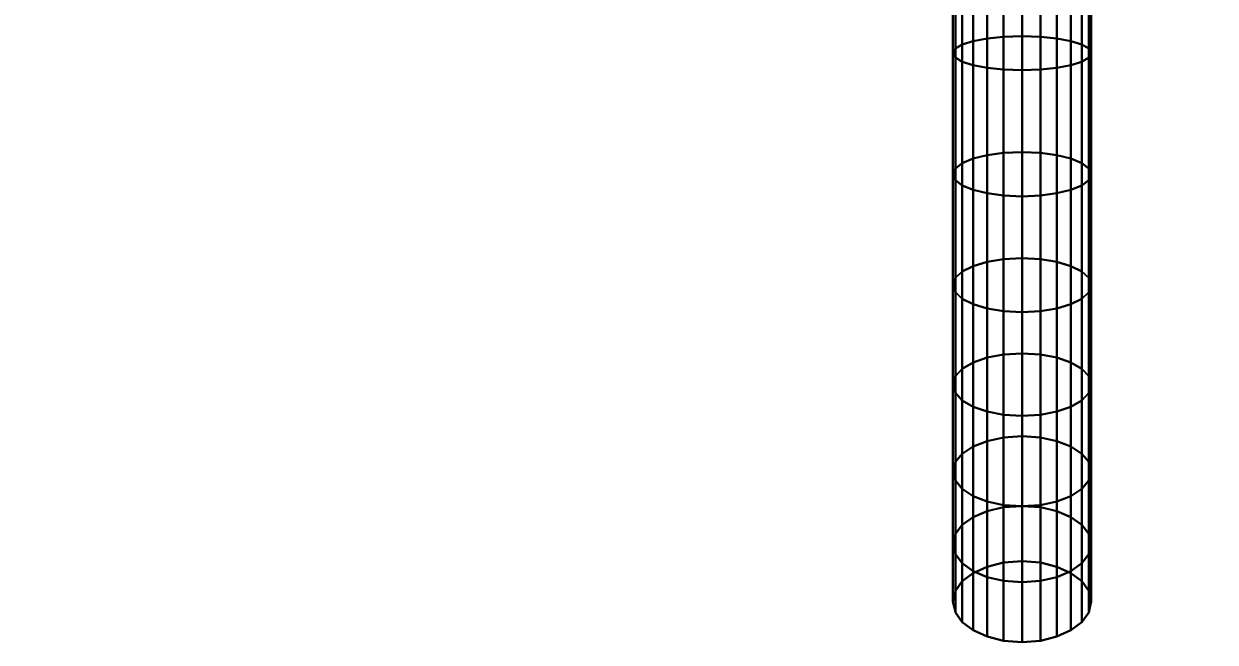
# Model space of a CAD drawing. Header units: millimetres. Extents: x -33522418 to 16198808, y -126322335 to -58690945.
# Drawn here: x -15917398.5 to -15917290.8, y -63981215.6 to -63981159.7 of the extents above; entities that cross this region are included whole.
import ezdxf

# ---------------------------------------------------------------- set-up
doc = ezdxf.new("R2010")
doc.units = ezdxf.units.MM
doc.header["$LTSCALE"] = 10
doc.header["$PDMODE"] = 3
doc.linetypes.add('DASH', pattern=[0.35, 0.25, -0.1])
doc.layers.add('LAYER4', color=7, linetype='Continuous')
doc.layers.add('墙体层', color=1, linetype='Continuous')
doc.styles.add('宋体_T3', font='SimSun.ttf', dxfattribs={"width": 0.7})
doc.dimstyles.new('_TCH_ARCH&&60', dxfattribs={"dimtxt": 158.607595, "dimasz": 60, "dimexe": 90, "dimexo": 180, "dimgap": 60, "dimtad": 1, "dimdec": 0, "dimzin": 0, "dimdsep": 46, "dimtxsty": '宋体_T3', "dimblk": 'ARCHTICK', "dimcen": 0.09, "dimclrd": 2, "dimclre": 2, "dimclrt": 2, "dimazin": 2, "dimtfac": 1, "dimtdec": 0, "dimtix": 1, "dimtmove": 2, "dimatfit": 3, "dimfxl": 60, "dimtolj": 1, "dimtzin": 0, "dimarcsym": 0})

# ---------------------------------------------------------------- blocks, each defined once
blk = doc.blocks.new('754')
at = {"layer": '墙体层', "color": 8}
for points, invisible_edges in [([(45036.96, 96525.36, 4.61), (45036.56, 96525.14, 3.08), (45025.1, 96525.14, 9.37)], 12), ([(45025.1, 96525.14, 9.37), (45025.37, 96525.36, 10.98), (45036.96, 96525.36, 4.61)], 12), ([(45025.37, 96525.36, 10.98), (45025.65, 96525.14, 12.58), (45037.37, 96525.14, 6.14)], 12), ([(45037.37, 96525.14, 6.14), (45036.96, 96525.36, 4.61), (45025.37, 96525.36, 10.98)], 12), ([(45047.91, 96525.36, -4.16), (45047.38, 96525.14, -5.6), (45036.56, 96525.14, 3.08)], 12), ([(45036.56, 96525.14, 3.08), (45036.96, 96525.36, 4.61), (45047.91, 96525.36, -4.16)], 12), ([(45048.45, 96525.14, -2.73), (45047.91, 96525.36, -4.16), (45036.96, 96525.36, 4.61)], 12), ([(45036.96, 96525.36, 4.61), (45037.37, 96525.14, 6.14), (45048.45, 96525.14, -2.73)], 12), ([(45057.94, 96525.36, -15.08), (45057.29, 96525.14, -16.39), (45047.38, 96525.14, -5.6)], 12), ([(45047.38, 96525.14, -5.6), (45047.91, 96525.36, -4.16), (45057.94, 96525.36, -15.08)], 12), ([(45058.59, 96525.14, -13.78), (45057.94, 96525.36, -15.08), (45047.91, 96525.36, -4.16)], 12), ([(45047.91, 96525.36, -4.16), (45048.45, 96525.14, -2.73), (45058.59, 96525.14, -13.78)], 12), ([(45066.93, 96525.36, -27.97), (45066.18, 96525.14, -29.13), (45057.29, 96525.14, -16.39)], 12), ([(45057.29, 96525.14, -16.39), (45057.94, 96525.36, -15.08), (45066.93, 96525.36, -27.97)], 12), ([(45067.68, 96525.14, -26.81), (45066.93, 96525.36, -27.97), (45057.94, 96525.36, -15.08)], 12), ([(45057.94, 96525.36, -15.08), (45058.59, 96525.14, -13.78), (45067.68, 96525.14, -26.81)], 12), ([(45074.77, 96525.36, -42.62), (45073.93, 96525.14, -43.61), (45066.18, 96525.14, -29.13)], 12), ([(45066.18, 96525.14, -29.13), (45066.93, 96525.36, -27.97), (45074.77, 96525.36, -42.62)], 12), ([(45075.61, 96525.14, -41.63), (45074.77, 96525.36, -42.62), (45066.93, 96525.36, -27.97)], 12), ([(45066.93, 96525.36, -27.97), (45067.68, 96525.14, -26.81), (45075.61, 96525.14, -41.63)], 12), ([(45081.35, 96525.36, -58.87), (45080.44, 96525.14, -59.67), (45073.93, 96525.14, -43.61)], 12), ([(45073.93, 96525.14, -43.61), (45074.77, 96525.36, -42.62), (45081.35, 96525.36, -58.87)], 12), ([(45082.27, 96525.14, -58.06), (45081.35, 96525.36, -58.87), (45074.77, 96525.36, -42.62)], 12), ([(45074.77, 96525.36, -42.62), (45075.61, 96525.14, -41.63), (45082.27, 96525.14, -58.06)], 12), ([(45086.56, 96525.36, -76.52), (45085.59, 96525.14, -77.12), (45080.44, 96525.14, -59.67)], 12), ([(45080.44, 96525.14, -59.67), (45081.35, 96525.36, -58.87), (45086.56, 96525.36, -76.52)], 12), ([(45087.53, 96525.14, -75.91), (45086.56, 96525.36, -76.52), (45081.35, 96525.36, -58.87)], 12), ([(45081.35, 96525.36, -58.87), (45082.27, 96525.14, -58.06), (45087.53, 96525.14, -75.91)], 12), ([(45086.56, 96525.36, -76.52), (45089.15, 96514.69, -74.91), (45085.59, 96525.14, -77.12)], 3), ([(45087.53, 96525.14, -75.91), (45089.15, 96514.69, -74.91), (45086.56, 96525.36, -76.52)], 3), ([(45036.19, 96524.51, 1.7), (45035.88, 96523.53, 0.53), (45024.64, 96523.53, 6.7)], 12), ([(45024.64, 96523.53, 6.7), (45024.85, 96524.51, 7.93), (45036.19, 96524.51, 1.7)], 12), ([(45036.56, 96525.14, 3.08), (45036.19, 96524.51, 1.7), (45024.85, 96524.51, 7.93)], 12), ([(45024.85, 96524.51, 7.93), (45025.1, 96525.14, 9.37), (45036.56, 96525.14, 3.08)], 12), ([(45025.65, 96525.14, 12.58), (45025.9, 96524.51, 14.03), (45037.74, 96524.51, 7.52)], 12), ([(45037.74, 96524.51, 7.52), (45037.37, 96525.14, 6.14), (45025.65, 96525.14, 12.58)], 12), ([(45038.05, 96523.53, 8.69), (45037.74, 96524.51, 7.52), (45025.9, 96524.51, 14.03)], 12), ([(45025.9, 96524.51, 14.03), (45026.11, 96523.53, 15.25), (45038.05, 96523.53, 8.69)], 12), ([(45046.9, 96524.51, -6.88), (45046.49, 96523.53, -7.98), (45035.88, 96523.53, 0.53)], 12), ([(45035.88, 96523.53, 0.53), (45036.19, 96524.51, 1.7), (45046.9, 96524.51, -6.88)], 12), ([(45047.38, 96525.14, -5.6), (45046.9, 96524.51, -6.88), (45036.19, 96524.51, 1.7)], 12), ([(45036.19, 96524.51, 1.7), (45036.56, 96525.14, 3.08), (45047.38, 96525.14, -5.6)], 12), ([(45037.37, 96525.14, 6.14), (45037.74, 96524.51, 7.52), (45048.92, 96524.51, -1.44)], 12), ([(45048.92, 96524.51, -1.44), (45048.45, 96525.14, -2.73), (45037.37, 96525.14, 6.14)], 12), ([(45049.33, 96523.53, -0.35), (45048.92, 96524.51, -1.44), (45037.74, 96524.51, 7.52)], 12), ([(45037.74, 96524.51, 7.52), (45038.05, 96523.53, 8.69), (45049.33, 96523.53, -0.35)], 12), ([(45056.71, 96524.51, -17.57), (45056.22, 96523.53, -18.56), (45046.49, 96523.53, -7.98)], 12), ([(45046.49, 96523.53, -7.98), (45046.9, 96524.51, -6.88), (45056.71, 96524.51, -17.57)], 12), ([(45057.29, 96525.14, -16.39), (45056.71, 96524.51, -17.57), (45046.9, 96524.51, -6.88)], 12), ([(45046.9, 96524.51, -6.88), (45047.38, 96525.14, -5.6), (45057.29, 96525.14, -16.39)], 12), ([(45059.17, 96524.51, -12.6), (45058.59, 96525.14, -13.78), (45048.45, 96525.14, -2.73)], 12), ([(45048.45, 96525.14, -2.73), (45048.92, 96524.51, -1.44), (45059.17, 96524.51, -12.6)], 12), ([(45048.92, 96524.51, -1.44), (45049.33, 96523.53, -0.35), (45059.66, 96523.53, -11.6)], 12), ([(45059.66, 96523.53, -11.6), (45059.17, 96524.51, -12.6), (45048.92, 96524.51, -1.44)], 12), ([(45056.22, 96523.53, -18.56), (45056.71, 96524.51, -17.57), (45065.51, 96524.51, -30.17)], 12), ([(45065.51, 96524.51, -30.17), (45064.93, 96523.53, -31.05), (45056.22, 96523.53, -18.56)], 12), ([(45056.71, 96524.51, -17.57), (45057.29, 96525.14, -16.39), (45066.18, 96525.14, -29.13)], 12), ([(45066.18, 96525.14, -29.13), (45065.51, 96524.51, -30.17), (45056.71, 96524.51, -17.57)], 12), ([(45068.36, 96524.51, -25.76), (45067.68, 96525.14, -26.81), (45058.59, 96525.14, -13.78)], 12), ([(45058.59, 96525.14, -13.78), (45059.17, 96524.51, -12.6), (45068.36, 96524.51, -25.76)], 12), ([(45068.93, 96523.53, -24.88), (45068.36, 96524.51, -25.76), (45059.17, 96524.51, -12.6)], 12), ([(45059.17, 96524.51, -12.6), (45059.66, 96523.53, -11.6), (45068.93, 96523.53, -24.88)], 12), ([(45073.18, 96524.51, -44.51), (45072.54, 96523.53, -45.26), (45064.93, 96523.53, -31.05)], 12), ([(45064.93, 96523.53, -31.05), (45065.51, 96524.51, -30.17), (45073.18, 96524.51, -44.51)], 12), ([(45073.93, 96525.14, -43.61), (45073.18, 96524.51, -44.51), (45065.51, 96524.51, -30.17)], 12), ([(45065.51, 96524.51, -30.17), (45066.18, 96525.14, -29.13), (45073.93, 96525.14, -43.61)], 12), ([(45076.37, 96524.51, -40.74), (45075.61, 96525.14, -41.63), (45067.68, 96525.14, -26.81)], 12), ([(45067.68, 96525.14, -26.81), (45068.36, 96524.51, -25.76), (45076.37, 96524.51, -40.74)], 12), ([(45077.01, 96523.53, -39.98), (45076.37, 96524.51, -40.74), (45068.36, 96524.51, -25.76)], 12), ([(45068.36, 96524.51, -25.76), (45068.93, 96523.53, -24.88), (45077.01, 96523.53, -39.98)], 12), ([(45079.62, 96524.51, -60.4), (45078.92, 96523.53, -61.01), (45072.54, 96523.53, -45.26)], 12), ([(45072.54, 96523.53, -45.26), (45073.18, 96524.51, -44.51), (45079.62, 96524.51, -60.4)], 12), ([(45080.44, 96525.14, -59.67), (45079.62, 96524.51, -60.4), (45073.18, 96524.51, -44.51)], 12), ([(45073.18, 96524.51, -44.51), (45073.93, 96525.14, -43.61), (45080.44, 96525.14, -59.67)], 12), ([(45083.09, 96524.51, -57.34), (45082.27, 96525.14, -58.06), (45075.61, 96525.14, -41.63)], 12), ([(45075.61, 96525.14, -41.63), (45076.37, 96524.51, -40.74), (45083.09, 96524.51, -57.34)], 12), ([(45083.79, 96523.53, -56.72), (45083.09, 96524.51, -57.34), (45076.37, 96524.51, -40.74)], 12), ([(45076.37, 96524.51, -40.74), (45077.01, 96523.53, -39.98), (45083.79, 96523.53, -56.72)], 12), ([(45084.71, 96524.51, -77.66), (45083.97, 96523.53, -78.12), (45078.92, 96523.53, -61.01)], 12), ([(45078.92, 96523.53, -61.01), (45079.62, 96524.51, -60.4), (45084.71, 96524.51, -77.66)], 12), ([(45085.59, 96525.14, -77.12), (45084.71, 96524.51, -77.66), (45079.62, 96524.51, -60.4)], 12), ([(45079.62, 96524.51, -60.4), (45080.44, 96525.14, -59.67), (45085.59, 96525.14, -77.12)], 12), ([(45088.41, 96524.51, -75.37), (45087.53, 96525.14, -75.91), (45082.27, 96525.14, -58.06)], 12), ([(45082.27, 96525.14, -58.06), (45083.09, 96524.51, -57.34), (45088.41, 96524.51, -75.37)], 12), ([(45089.15, 96523.53, -74.91), (45088.41, 96524.51, -75.37), (45083.09, 96524.51, -57.34)], 12), ([(45083.09, 96524.51, -57.34), (45083.79, 96523.53, -56.72), (45089.15, 96523.53, -74.91)], 12), ([(45084.71, 96524.51, -77.66), (45089.15, 96514.69, -74.91), (45083.97, 96523.53, -78.12)], 3), ([(45085.59, 96525.14, -77.12), (45089.15, 96514.69, -74.91), (45084.71, 96524.51, -77.66)], 3), ([(45088.41, 96524.51, -75.37), (45089.15, 96514.69, -74.91), (45087.53, 96525.14, -75.91)], 3), ([(45089.15, 96523.53, -74.91), (45089.15, 96514.69, -74.91), (45088.41, 96524.51, -75.37)], 3), ([(45035.88, 96523.53, 0.53), (45035.64, 96522.26, -0.37), (45024.48, 96522.26, 5.76)], 12), ([(45024.48, 96522.26, 5.76), (45024.64, 96523.53, 6.7), (45035.88, 96523.53, 0.53)], 12), ([(45038.29, 96522.26, 9.59), (45038.05, 96523.53, 8.69), (45026.11, 96523.53, 15.25)], 12), ([(45026.11, 96523.53, 15.25), (45026.27, 96522.26, 16.2), (45038.29, 96522.26, 9.59)], 12), ([(45046.49, 96523.53, -7.98), (45046.18, 96522.26, -8.82), (45035.64, 96522.26, -0.37)], 12), ([(45035.64, 96522.26, -0.37), (45035.88, 96523.53, 0.53), (45046.49, 96523.53, -7.98)], 12), ([(45049.64, 96522.26, 0.49), (45049.33, 96523.53, -0.35), (45038.05, 96523.53, 8.69)], 12), ([(45038.05, 96523.53, 8.69), (45038.29, 96522.26, 9.59), (45049.64, 96522.26, 0.49)], 12), ([(45056.22, 96523.53, -18.56), (45055.83, 96522.26, -19.33), (45046.18, 96522.26, -8.82)], 12), ([(45046.18, 96522.26, -8.82), (45046.49, 96523.53, -7.98), (45056.22, 96523.53, -18.56)], 12), ([(45060.04, 96522.26, -10.83), (45059.66, 96523.53, -11.6), (45049.33, 96523.53, -0.35)], 12), ([(45049.33, 96523.53, -0.35), (45049.64, 96522.26, 0.49), (45060.04, 96522.26, -10.83)], 12), ([(45064.93, 96523.53, -31.05), (45064.49, 96522.26, -31.74), (45055.83, 96522.26, -19.33)], 12), ([(45055.83, 96522.26, -19.33), (45056.22, 96523.53, -18.56), (45064.93, 96523.53, -31.05)], 12), ([(45069.37, 96522.26, -24.19), (45068.93, 96523.53, -24.88), (45059.66, 96523.53, -11.6)], 12), ([(45059.66, 96523.53, -11.6), (45060.04, 96522.26, -10.83), (45069.37, 96522.26, -24.19)], 12), ([(45072.54, 96523.53, -45.26), (45072.04, 96522.26, -45.85), (45064.49, 96522.26, -31.74)], 12), ([(45064.49, 96522.26, -31.74), (45064.93, 96523.53, -31.05), (45072.54, 96523.53, -45.26)], 12), ([(45077.5, 96522.26, -39.4), (45077.01, 96523.53, -39.98), (45068.93, 96523.53, -24.88)], 12), ([(45068.93, 96523.53, -24.88), (45069.37, 96522.26, -24.19), (45077.5, 96522.26, -39.4)], 12), ([(45072.04, 96522.26, -45.85), (45072.54, 96523.53, -45.26), (45078.92, 96523.53, -61.01)], 12), ([(45078.92, 96523.53, -61.01), (45078.38, 96522.26, -61.49), (45072.04, 96522.26, -45.85)], 12), ([(45084.33, 96522.26, -56.25), (45083.79, 96523.53, -56.72), (45077.01, 96523.53, -39.98)], 12), ([(45077.01, 96523.53, -39.98), (45077.5, 96522.26, -39.4), (45084.33, 96522.26, -56.25)], 12), ([(45083.97, 96523.53, -78.12), (45083.4, 96522.26, -78.48), (45078.38, 96522.26, -61.49)], 12), ([(45078.38, 96522.26, -61.49), (45078.92, 96523.53, -61.01), (45083.97, 96523.53, -78.12)], 12), ([(45083.97, 96523.53, -78.12), (45089.15, 96514.69, -74.91), (45083.4, 96522.26, -78.48)], 3), ([(45089.72, 96522.26, -74.56), (45089.15, 96523.53, -74.91), (45083.79, 96523.53, -56.72)], 12), ([(45083.79, 96523.53, -56.72), (45084.33, 96522.26, -56.25), (45089.72, 96522.26, -74.56)], 12), ([(45089.72, 96522.26, -74.56), (45089.15, 96514.69, -74.91), (45089.15, 96523.53, -74.91)], 3), ([(45035.64, 96522.26, -0.37), (45035.48, 96520.77, -0.95), (45024.38, 96520.77, 5.15)], 12), ([(45024.38, 96520.77, 5.15), (45024.48, 96522.26, 5.76), (45035.64, 96522.26, -0.37)], 12), ([(45038.44, 96520.77, 10.18), (45038.29, 96522.26, 9.59), (45026.27, 96522.26, 16.2)], 12), ([(45026.27, 96522.26, 16.2), (45026.37, 96520.77, 16.81), (45038.44, 96520.77, 10.18)], 12), ([(45046.18, 96522.26, -8.82), (45045.98, 96520.77, -9.36), (45035.48, 96520.77, -0.95)], 12), ([(45035.48, 96520.77, -0.95), (45035.64, 96522.26, -0.37), (45046.18, 96522.26, -8.82)], 12), ([(45049.85, 96520.77, 1.04), (45049.64, 96522.26, 0.49), (45038.29, 96522.26, 9.59)], 12), ([(45038.29, 96522.26, 9.59), (45038.44, 96520.77, 10.18), (45049.85, 96520.77, 1.04)], 12), ([(45055.83, 96522.26, -19.33), (45055.59, 96520.77, -19.83), (45045.98, 96520.77, -9.36)], 12), ([(45045.98, 96520.77, -9.36), (45046.18, 96522.26, -8.82), (45055.83, 96522.26, -19.33)], 12), ([(45060.29, 96520.77, -10.34), (45060.04, 96522.26, -10.83), (45049.64, 96522.26, 0.49)], 12), ([(45049.64, 96522.26, 0.49), (45049.85, 96520.77, 1.04), (45060.29, 96520.77, -10.34)], 12), ([(45064.49, 96522.26, -31.74), (45064.21, 96520.77, -32.18), (45055.59, 96520.77, -19.83)], 12), ([(45055.59, 96520.77, -19.83), (45055.83, 96522.26, -19.33), (45064.49, 96522.26, -31.74)], 12), ([(45069.66, 96520.77, -23.75), (45069.37, 96522.26, -24.19), (45060.04, 96522.26, -10.83)], 12), ([(45060.04, 96522.26, -10.83), (45060.29, 96520.77, -10.34), (45069.66, 96520.77, -23.75)], 12), ([(45072.04, 96522.26, -45.85), (45071.72, 96520.77, -46.22), (45064.21, 96520.77, -32.18)], 12), ([(45064.21, 96520.77, -32.18), (45064.49, 96522.26, -31.74), (45072.04, 96522.26, -45.85)], 12), ([(45077.82, 96520.77, -39.02), (45077.5, 96522.26, -39.4), (45069.37, 96522.26, -24.19)], 12), ([(45069.37, 96522.26, -24.19), (45069.66, 96520.77, -23.75), (45077.82, 96520.77, -39.02)], 12), ([(45078.38, 96522.26, -61.49), (45078.03, 96520.77, -61.79), (45071.72, 96520.77, -46.22)], 12), ([(45071.72, 96520.77, -46.22), (45072.04, 96522.26, -45.85), (45078.38, 96522.26, -61.49)], 12), ([(45084.68, 96520.77, -55.94), (45084.33, 96522.26, -56.25), (45077.5, 96522.26, -39.4)], 12), ([(45077.5, 96522.26, -39.4), (45077.82, 96520.77, -39.02), (45084.68, 96520.77, -55.94)], 12), ([(45083.4, 96522.26, -78.48), (45083.03, 96520.77, -78.71), (45078.03, 96520.77, -61.79)], 12), ([(45078.03, 96520.77, -61.79), (45078.38, 96522.26, -61.49), (45083.4, 96522.26, -78.48)], 12), ([(45083.4, 96522.26, -78.48), (45089.15, 96514.69, -74.91), (45083.03, 96520.77, -78.71)], 3), ([(45090.09, 96520.77, -74.33), (45089.72, 96522.26, -74.56), (45084.33, 96522.26, -56.25)], 12), ([(45084.33, 96522.26, -56.25), (45084.68, 96520.77, -55.94), (45090.09, 96520.77, -74.33)], 12), ([(45090.09, 96520.77, -74.33), (45089.15, 96514.69, -74.91), (45089.72, 96522.26, -74.56)], 3), ([(45035.48, 96520.77, -0.95), (45035.43, 96519.11, -1.16), (45024.34, 96519.11, 4.93)], 12), ([(45024.34, 96519.11, 4.93), (45024.38, 96520.77, 5.15), (45035.48, 96520.77, -0.95)], 12), ([(45038.5, 96519.11, 10.38), (45038.44, 96520.77, 10.18), (45026.37, 96520.77, 16.81)], 12), ([(45026.37, 96520.77, 16.81), (45026.41, 96519.11, 17.02), (45038.5, 96519.11, 10.38)], 12), ([(45045.98, 96520.77, -9.36), (45045.91, 96519.11, -9.56), (45035.43, 96519.11, -1.16)], 12), ([(45035.43, 96519.11, -1.16), (45035.48, 96520.77, -0.95), (45045.98, 96520.77, -9.36)], 12), ([(45049.92, 96519.11, 1.23), (45049.85, 96520.77, 1.04), (45038.44, 96520.77, 10.18)], 12), ([(45038.44, 96520.77, 10.18), (45038.5, 96519.11, 10.38), (45049.92, 96519.11, 1.23)], 12), ([(45055.59, 96520.77, -19.83), (45055.5, 96519.11, -20.01), (45045.91, 96519.11, -9.56)], 12), ([(45045.91, 96519.11, -9.56), (45045.98, 96520.77, -9.36), (45055.59, 96520.77, -19.83)], 12), ([(45060.38, 96519.11, -10.16), (45060.29, 96520.77, -10.34), (45049.85, 96520.77, 1.04)], 12), ([(45049.85, 96520.77, 1.04), (45049.92, 96519.11, 1.23), (45060.38, 96519.11, -10.16)], 12), ([(45064.21, 96520.77, -32.18), (45064.11, 96519.11, -32.33), (45055.5, 96519.11, -20.01)], 12), ([(45055.5, 96519.11, -20.01), (45055.59, 96520.77, -19.83), (45064.21, 96520.77, -32.18)], 12), ([(45069.76, 96519.11, -23.6), (45069.66, 96520.77, -23.75), (45060.29, 96520.77, -10.34)], 12), ([(45060.29, 96520.77, -10.34), (45060.38, 96519.11, -10.16), (45069.76, 96519.11, -23.6)], 12), ([(45071.72, 96520.77, -46.22), (45071.61, 96519.11, -46.36), (45064.11, 96519.11, -32.33)], 12), ([(45064.11, 96519.11, -32.33), (45064.21, 96520.77, -32.18), (45071.72, 96520.77, -46.22)], 12), ([(45077.94, 96519.11, -38.89), (45077.82, 96520.77, -39.02), (45069.66, 96520.77, -23.75)], 12), ([(45069.66, 96520.77, -23.75), (45069.76, 96519.11, -23.6), (45077.94, 96519.11, -38.89)], 12), ([(45078.03, 96520.77, -61.79), (45077.91, 96519.11, -61.9), (45071.61, 96519.11, -46.36)], 12), ([(45071.61, 96519.11, -46.36), (45071.72, 96520.77, -46.22), (45078.03, 96520.77, -61.79)], 12), ([(45084.8, 96519.11, -55.83), (45084.68, 96520.77, -55.94), (45077.82, 96520.77, -39.02)], 12), ([(45077.82, 96520.77, -39.02), (45077.94, 96519.11, -38.89), (45084.8, 96519.11, -55.83)], 12), ([(45083.03, 96520.77, -78.71), (45082.9, 96519.11, -78.79), (45077.91, 96519.11, -61.9)], 12), ([(45077.91, 96519.11, -61.9), (45078.03, 96520.77, -61.79), (45083.03, 96520.77, -78.71)], 12), ([(45083.03, 96520.77, -78.71), (45089.15, 96514.69, -74.91), (45082.9, 96519.11, -78.79)], 3), ([(45090.22, 96519.11, -74.25), (45090.09, 96520.77, -74.33), (45084.68, 96520.77, -55.94)], 12), ([(45084.68, 96520.77, -55.94), (45084.8, 96519.11, -55.83), (45090.22, 96519.11, -74.25)], 12), ([(45090.22, 96519.11, -74.25), (45089.15, 96514.69, -74.91), (45090.09, 96520.77, -74.33)], 3), ([(45024.38, 96517.45, 5.15), (45024.34, 96519.11, 4.93), (45035.43, 96519.11, -1.16)], 12), ([(45035.43, 96519.11, -1.16), (45035.48, 96517.45, -0.95), (45024.38, 96517.45, 5.15)], 12), ([(45026.41, 96519.11, 17.02), (45026.37, 96517.45, 16.81), (45038.44, 96517.45, 10.18)], 12), ([(45038.44, 96517.45, 10.18), (45038.5, 96519.11, 10.38), (45026.41, 96519.11, 17.02)], 12), ([(45035.48, 96517.45, -0.95), (45035.43, 96519.11, -1.16), (45045.91, 96519.11, -9.56)], 12), ([(45045.91, 96519.11, -9.56), (45045.98, 96517.45, -9.36), (45035.48, 96517.45, -0.95)], 12), ([(45038.5, 96519.11, 10.38), (45038.44, 96517.45, 10.18), (45049.85, 96517.45, 1.04)], 12), ([(45049.85, 96517.45, 1.04), (45049.92, 96519.11, 1.23), (45038.5, 96519.11, 10.38)], 12), ([(45045.98, 96517.45, -9.36), (45045.91, 96519.11, -9.56), (45055.5, 96519.11, -20.01)], 12), ([(45055.5, 96519.11, -20.01), (45055.59, 96517.45, -19.83), (45045.98, 96517.45, -9.36)], 12), ([(45049.92, 96519.11, 1.23), (45049.85, 96517.45, 1.04), (45060.29, 96517.45, -10.34)], 12), ([(45060.29, 96517.45, -10.34), (45060.38, 96519.11, -10.16), (45049.92, 96519.11, 1.23)], 12), ([(45055.59, 96517.45, -19.83), (45055.5, 96519.11, -20.01), (45064.11, 96519.11, -32.33)], 12), ([(45064.11, 96519.11, -32.33), (45064.21, 96517.45, -32.18), (45055.59, 96517.45, -19.83)], 12), ([(45060.38, 96519.11, -10.16), (45060.29, 96517.45, -10.34), (45069.66, 96517.45, -23.75)], 12), ([(45069.66, 96517.45, -23.75), (45069.76, 96519.11, -23.6), (45060.38, 96519.11, -10.16)], 12), ([(45064.21, 96517.45, -32.18), (45064.11, 96519.11, -32.33), (45071.61, 96519.11, -46.36)], 12), ([(45071.61, 96519.11, -46.36), (45071.72, 96517.45, -46.22), (45064.21, 96517.45, -32.18)], 12), ([(45069.76, 96519.11, -23.6), (45069.66, 96517.45, -23.75), (45077.82, 96517.45, -39.02)], 12), ([(45077.82, 96517.45, -39.02), (45077.94, 96519.11, -38.89), (45069.76, 96519.11, -23.6)], 12), ([(45071.72, 96517.45, -46.22), (45071.61, 96519.11, -46.36), (45077.91, 96519.11, -61.9)], 12), ([(45077.91, 96519.11, -61.9), (45078.03, 96517.45, -61.79), (45071.72, 96517.45, -46.22)], 12), ([(45077.94, 96519.11, -38.89), (45077.82, 96517.45, -39.02), (45084.68, 96517.45, -55.94)], 12), ([(45078.03, 96517.45, -61.79), (45077.91, 96519.11, -61.9), (45082.9, 96519.11, -78.79)], 12), ([(45084.68, 96517.45, -55.94), (45084.8, 96519.11, -55.83), (45077.94, 96519.11, -38.89)], 12), ([(45082.9, 96519.11, -78.79), (45083.03, 96517.45, -78.71), (45078.03, 96517.45, -61.79)], 12), ([(45082.9, 96519.11, -78.79), (45089.15, 96514.69, -74.91), (45083.03, 96517.45, -78.71)], 3), ([(45084.8, 96519.11, -55.83), (45084.68, 96517.45, -55.94), (45090.09, 96517.45, -74.33)], 12), ([(45090.09, 96517.45, -74.33), (45090.22, 96519.11, -74.25), (45084.8, 96519.11, -55.83)], 12), ([(45090.09, 96517.45, -74.33), (45089.15, 96514.69, -74.91), (45090.22, 96519.11, -74.25)], 3), ([(45024.48, 96515.96, 5.76), (45024.38, 96517.45, 5.15), (45035.48, 96517.45, -0.95)], 12), ([(45035.48, 96517.45, -0.95), (45035.64, 96515.96, -0.37), (45024.48, 96515.96, 5.76)], 12), ([(45026.37, 96517.45, 16.81), (45026.27, 96515.96, 16.2), (45038.29, 96515.96, 9.59)], 12), ([(45038.29, 96515.96, 9.59), (45038.44, 96517.45, 10.18), (45026.37, 96517.45, 16.81)], 12), ([(45035.64, 96515.96, -0.37), (45035.48, 96517.45, -0.95), (45045.98, 96517.45, -9.36)], 12), ([(45045.98, 96517.45, -9.36), (45046.18, 96515.96, -8.82), (45035.64, 96515.96, -0.37)], 12), ([(45038.44, 96517.45, 10.18), (45038.29, 96515.96, 9.59), (45049.64, 96515.96, 0.49)], 12), ([(45049.64, 96515.96, 0.49), (45049.85, 96517.45, 1.04), (45038.44, 96517.45, 10.18)], 12), ([(45046.18, 96515.96, -8.82), (45045.98, 96517.45, -9.36), (45055.59, 96517.45, -19.83)], 12), ([(45055.59, 96517.45, -19.83), (45055.83, 96515.96, -19.33), (45046.18, 96515.96, -8.82)], 12), ([(45049.85, 96517.45, 1.04), (45049.64, 96515.96, 0.49), (45060.04, 96515.96, -10.83)], 12), ([(45060.04, 96515.96, -10.83), (45060.29, 96517.45, -10.34), (45049.85, 96517.45, 1.04)], 12), ([(45055.83, 96515.96, -19.33), (45055.59, 96517.45, -19.83), (45064.21, 96517.45, -32.18)], 12), ([(45064.21, 96517.45, -32.18), (45064.49, 96515.96, -31.74), (45055.83, 96515.96, -19.33)], 12), ([(45060.29, 96517.45, -10.34), (45060.04, 96515.96, -10.83), (45069.37, 96515.96, -24.19)], 12), ([(45069.37, 96515.96, -24.19), (45069.66, 96517.45, -23.75), (45060.29, 96517.45, -10.34)], 12), ([(45064.49, 96515.96, -31.74), (45064.21, 96517.45, -32.18), (45071.72, 96517.45, -46.22)], 12), ([(45071.72, 96517.45, -46.22), (45072.04, 96515.96, -45.85), (45064.49, 96515.96, -31.74)], 12), ([(45069.66, 96517.45, -23.75), (45069.37, 96515.96, -24.19), (45077.5, 96515.96, -39.4)], 12), ([(45077.5, 96515.96, -39.4), (45077.82, 96517.45, -39.02), (45069.66, 96517.45, -23.75)], 12), ([(45072.04, 96515.96, -45.85), (45071.72, 96517.45, -46.22), (45078.03, 96517.45, -61.79)], 12), ([(45078.03, 96517.45, -61.79), (45078.38, 96515.96, -61.49), (45072.04, 96515.96, -45.85)], 12), ([(45077.82, 96517.45, -39.02), (45077.5, 96515.96, -39.4), (45084.33, 96515.96, -56.25)], 12), ([(45084.33, 96515.96, -56.25), (45084.68, 96517.45, -55.94), (45077.82, 96517.45, -39.02)], 12), ([(45078.38, 96515.96, -61.49), (45078.03, 96517.45, -61.79), (45083.03, 96517.45, -78.71)], 12), ([(45083.03, 96517.45, -78.71), (45083.4, 96515.96, -78.48), (45078.38, 96515.96, -61.49)], 12), ([(45083.03, 96517.45, -78.71), (45089.15, 96514.69, -74.91), (45083.4, 96515.96, -78.48)], 3), ([(45084.68, 96517.45, -55.94), (45084.33, 96515.96, -56.25), (45089.72, 96515.96, -74.56)], 12), ([(45089.72, 96515.96, -74.56), (45090.09, 96517.45, -74.33), (45084.68, 96517.45, -55.94)], 12), ([(45089.72, 96515.96, -74.56), (45089.15, 96514.69, -74.91), (45090.09, 96517.45, -74.33)], 2), ([(45024.64, 96514.69, 6.7), (45024.48, 96515.96, 5.76), (45035.64, 96515.96, -0.37)], 12), ([(45035.64, 96515.96, -0.37), (45035.88, 96514.69, 0.53), (45024.64, 96514.69, 6.7)], 12), ([(45026.27, 96515.96, 16.2), (45026.11, 96514.69, 15.25), (45038.05, 96514.69, 8.69)], 12), ([(45038.05, 96514.69, 8.69), (45038.29, 96515.96, 9.59), (45026.27, 96515.96, 16.2)], 12), ([(45035.88, 96514.69, 0.53), (45035.64, 96515.96, -0.37), (45046.18, 96515.96, -8.82)], 12), ([(45046.18, 96515.96, -8.82), (45046.49, 96514.69, -7.98), (45035.88, 96514.69, 0.53)], 12), ([(45038.29, 96515.96, 9.59), (45038.05, 96514.69, 8.69), (45049.33, 96514.69, -0.35)], 12), ([(45049.33, 96514.69, -0.35), (45049.64, 96515.96, 0.49), (45038.29, 96515.96, 9.59)], 12), ([(45046.49, 96514.69, -7.98), (45046.18, 96515.96, -8.82), (45055.83, 96515.96, -19.33)], 12), ([(45055.83, 96515.96, -19.33), (45056.22, 96514.69, -18.56), (45046.49, 96514.69, -7.98)], 12), ([(45049.64, 96515.96, 0.49), (45049.33, 96514.69, -0.35), (45059.66, 96514.69, -11.6)], 12), ([(45059.66, 96514.69, -11.6), (45060.04, 96515.96, -10.83), (45049.64, 96515.96, 0.49)], 12), ([(45056.22, 96514.69, -18.56), (45055.83, 96515.96, -19.33), (45064.49, 96515.96, -31.74)], 12), ([(45064.49, 96515.96, -31.74), (45064.93, 96514.69, -31.05), (45056.22, 96514.69, -18.56)], 12), ([(45060.04, 96515.96, -10.83), (45059.66, 96514.69, -11.6), (45068.93, 96514.69, -24.88)], 12), ([(45068.93, 96514.69, -24.88), (45069.37, 96515.96, -24.19), (45060.04, 96515.96, -10.83)], 12), ([(45064.93, 96514.69, -31.05), (45064.49, 96515.96, -31.74), (45072.04, 96515.96, -45.85)], 12), ([(45072.04, 96515.96, -45.85), (45072.54, 96514.69, -45.26), (45064.93, 96514.69, -31.05)], 12), ([(45069.37, 96515.96, -24.19), (45068.93, 96514.69, -24.88), (45077.01, 96514.69, -39.98)], 12), ([(45077.01, 96514.69, -39.98), (45077.5, 96515.96, -39.4), (45069.37, 96515.96, -24.19)], 12), ([(45072.54, 96514.69, -45.26), (45072.04, 96515.96, -45.85), (45078.38, 96515.96, -61.49)], 12), ([(45078.38, 96515.96, -61.49), (45078.92, 96514.69, -61.01), (45072.54, 96514.69, -45.26)], 12), ([(45077.5, 96515.96, -39.4), (45077.01, 96514.69, -39.98), (45083.79, 96514.69, -56.72)], 12), ([(45083.79, 96514.69, -56.72), (45084.33, 96515.96, -56.25), (45077.5, 96515.96, -39.4)], 12), ([(45078.92, 96514.69, -61.01), (45078.38, 96515.96, -61.49), (45083.4, 96515.96, -78.48)], 12), ([(45083.4, 96515.96, -78.48), (45083.97, 96514.69, -78.12), (45078.92, 96514.69, -61.01)], 12), ([(45083.4, 96515.96, -78.48), (45089.15, 96514.69, -74.91), (45083.97, 96514.69, -78.12)], 3), ([(45084.33, 96515.96, -56.25), (45083.79, 96514.69, -56.72), (45089.15, 96514.69, -74.91)], 12), ([(45089.15, 96514.69, -74.91), (45089.72, 96515.96, -74.56), (45084.33, 96515.96, -56.25)], 12), ([(45024.85, 96513.71, 7.93), (45024.64, 96514.69, 6.7), (45035.88, 96514.69, 0.53)], 12), ([(45035.88, 96514.69, 0.53), (45036.19, 96513.71, 1.7), (45024.85, 96513.71, 7.93)], 12), ([(45026.11, 96514.69, 15.25), (45025.9, 96513.71, 14.03), (45037.74, 96513.71, 7.52)], 12), ([(45037.74, 96513.71, 7.52), (45038.05, 96514.69, 8.69), (45026.11, 96514.69, 15.25)], 12), ([(45036.19, 96513.71, 1.7), (45035.88, 96514.69, 0.53), (45046.49, 96514.69, -7.98)], 12), ([(45046.49, 96514.69, -7.98), (45046.9, 96513.71, -6.88), (45036.19, 96513.71, 1.7)], 12), ([(45038.05, 96514.69, 8.69), (45037.74, 96513.71, 7.52), (45048.92, 96513.71, -1.44)], 12), ([(45048.92, 96513.71, -1.44), (45049.33, 96514.69, -0.35), (45038.05, 96514.69, 8.69)], 12), ([(45046.9, 96513.71, -6.88), (45046.49, 96514.69, -7.98), (45056.22, 96514.69, -18.56)], 12), ([(45056.22, 96514.69, -18.56), (45056.71, 96513.71, -17.57), (45046.9, 96513.71, -6.88)], 12), ([(45049.33, 96514.69, -0.35), (45048.92, 96513.71, -1.44), (45059.17, 96513.71, -12.6)], 12), ([(45059.17, 96513.71, -12.6), (45059.66, 96514.69, -11.6), (45049.33, 96514.69, -0.35)], 12), ([(45056.71, 96513.71, -17.57), (45056.22, 96514.69, -18.56), (45064.93, 96514.69, -31.05)], 12), ([(45064.93, 96514.69, -31.05), (45065.51, 96513.71, -30.17), (45056.71, 96513.71, -17.57)], 12), ([(45059.66, 96514.69, -11.6), (45059.17, 96513.71, -12.6), (45068.36, 96513.71, -25.76)], 12), ([(45068.36, 96513.71, -25.76), (45068.93, 96514.69, -24.88), (45059.66, 96514.69, -11.6)], 12), ([(45065.51, 96513.71, -30.17), (45064.93, 96514.69, -31.05), (45072.54, 96514.69, -45.26)], 12), ([(45072.54, 96514.69, -45.26), (45073.18, 96513.71, -44.51), (45065.51, 96513.71, -30.17)], 12), ([(45068.93, 96514.69, -24.88), (45068.36, 96513.71, -25.76), (45076.37, 96513.71, -40.74)], 12), ([(45076.37, 96513.71, -40.74), (45077.01, 96514.69, -39.98), (45068.93, 96514.69, -24.88)], 12), ([(45073.18, 96513.71, -44.51), (45072.54, 96514.69, -45.26), (45078.92, 96514.69, -61.01)], 12), ([(45078.92, 96514.69, -61.01), (45079.62, 96513.71, -60.4), (45073.18, 96513.71, -44.51)], 12), ([(45077.01, 96514.69, -39.98), (45076.37, 96513.71, -40.74), (45083.09, 96513.71, -57.34)], 12), ([(45083.09, 96513.71, -57.34), (45083.79, 96514.69, -56.72), (45077.01, 96514.69, -39.98)], 12), ([(45079.62, 96513.71, -60.4), (45078.92, 96514.69, -61.01), (45083.97, 96514.69, -78.12)], 12), ([(45083.97, 96514.69, -78.12), (45084.71, 96513.71, -77.66), (45079.62, 96513.71, -60.4)], 12), ([(45083.79, 96514.69, -56.72), (45083.09, 96513.71, -57.34), (45088.41, 96513.71, -75.37)], 12), ([(45088.41, 96513.71, -75.37), (45089.15, 96514.69, -74.91), (45083.79, 96514.69, -56.72)], 12), ([(45083.97, 96514.69, -78.12), (45088.41, 96513.71, -75.37), (45084.71, 96513.71, -77.66)], 3), ([(45083.97, 96514.69, -78.12), (45089.15, 96514.69, -74.91), (45088.41, 96513.71, -75.37)], 13), ([(45025.1, 96513.08, 9.37), (45024.85, 96513.71, 7.93), (45036.19, 96513.71, 1.7)], 12), ([(45036.19, 96513.71, 1.7), (45036.56, 96513.08, 3.08), (45025.1, 96513.08, 9.37)], 12), ([(45025.9, 96513.71, 14.03), (45025.65, 96513.08, 12.58), (45037.37, 96513.08, 6.14)], 12), ([(45037.37, 96513.08, 6.14), (45037.74, 96513.71, 7.52), (45025.9, 96513.71, 14.03)], 12), ([(45036.56, 96513.08, 3.08), (45036.19, 96513.71, 1.7), (45046.9, 96513.71, -6.88)], 12), ([(45046.9, 96513.71, -6.88), (45047.38, 96513.08, -5.6), (45036.56, 96513.08, 3.08)], 12), ([(45037.74, 96513.71, 7.52), (45037.37, 96513.08, 6.14), (45048.45, 96513.08, -2.73)], 12), ([(45048.45, 96513.08, -2.73), (45048.92, 96513.71, -1.44), (45037.74, 96513.71, 7.52)], 12), ([(45047.38, 96513.08, -5.6), (45046.9, 96513.71, -6.88), (45056.71, 96513.71, -17.57)], 12), ([(45056.71, 96513.71, -17.57), (45057.29, 96513.08, -16.39), (45047.38, 96513.08, -5.6)], 12), ([(45048.92, 96513.71, -1.44), (45048.45, 96513.08, -2.73), (45058.59, 96513.08, -13.78)], 12), ([(45058.59, 96513.08, -13.78), (45059.17, 96513.71, -12.6), (45048.92, 96513.71, -1.44)], 12), ([(45057.29, 96513.08, -16.39), (45056.71, 96513.71, -17.57), (45065.51, 96513.71, -30.17)], 12), ([(45065.51, 96513.71, -30.17), (45066.18, 96513.08, -29.13), (45057.29, 96513.08, -16.39)], 12), ([(45059.17, 96513.71, -12.6), (45058.59, 96513.08, -13.78), (45067.68, 96513.08, -26.81)], 12), ([(45067.68, 96513.08, -26.81), (45068.36, 96513.71, -25.76), (45059.17, 96513.71, -12.6)], 12), ([(45066.18, 96513.08, -29.13), (45065.51, 96513.71, -30.17), (45073.18, 96513.71, -44.51)], 12), ([(45073.18, 96513.71, -44.51), (45073.93, 96513.08, -43.61), (45066.18, 96513.08, -29.13)], 12), ([(45068.36, 96513.71, -25.76), (45067.68, 96513.08, -26.81), (45075.61, 96513.08, -41.63)], 12), ([(45075.61, 96513.08, -41.63), (45076.37, 96513.71, -40.74), (45068.36, 96513.71, -25.76)], 12), ([(45073.93, 96513.08, -43.61), (45073.18, 96513.71, -44.51), (45079.62, 96513.71, -60.4)], 12), ([(45079.62, 96513.71, -60.4), (45080.44, 96513.08, -59.67), (45073.93, 96513.08, -43.61)], 12), ([(45076.37, 96513.71, -40.74), (45075.61, 96513.08, -41.63), (45082.27, 96513.08, -58.06)], 12), ([(45082.27, 96513.08, -58.06), (45083.09, 96513.71, -57.34), (45076.37, 96513.71, -40.74)], 12), ([(45080.44, 96513.08, -59.67), (45079.62, 96513.71, -60.4), (45084.71, 96513.71, -77.66)], 12), ([(45084.71, 96513.71, -77.66), (45085.59, 96513.08, -77.12), (45080.44, 96513.08, -59.67)], 12), ([(45083.09, 96513.71, -57.34), (45082.27, 96513.08, -58.06), (45087.53, 96513.08, -75.91)], 12), ([(45087.53, 96513.08, -75.91), (45088.41, 96513.71, -75.37), (45083.09, 96513.71, -57.34)], 12), ([(45084.71, 96513.71, -77.66), (45088.41, 96513.71, -75.37), (45085.59, 96513.08, -77.12)], 3), ([(45085.59, 96513.08, -77.12), (45088.41, 96513.71, -75.37), (45087.53, 96513.08, -75.91)], 13), ([(45025.37, 96512.86, 10.98), (45025.1, 96513.08, 9.37), (45036.56, 96513.08, 3.08)], 12), ([(45025.65, 96513.08, 12.58), (45025.37, 96512.86, 10.98), (45036.96, 96512.86, 4.61)], 12), ([(45036.56, 96513.08, 3.08), (45036.96, 96512.86, 4.61), (45025.37, 96512.86, 10.98)], 12), ([(45036.96, 96512.86, 4.61), (45037.37, 96513.08, 6.14), (45025.65, 96513.08, 12.58)], 12), ([(45036.96, 96512.86, 4.61), (45036.56, 96513.08, 3.08), (45047.38, 96513.08, -5.6)], 12), ([(45047.38, 96513.08, -5.6), (45047.91, 96512.86, -4.16), (45036.96, 96512.86, 4.61)], 12), ([(45037.37, 96513.08, 6.14), (45036.96, 96512.86, 4.61), (45047.91, 96512.86, -4.16)], 12), ([(45047.91, 96512.86, -4.16), (45048.45, 96513.08, -2.73), (45037.37, 96513.08, 6.14)], 12), ([(45047.91, 96512.86, -4.16), (45047.38, 96513.08, -5.6), (45057.29, 96513.08, -16.39)], 12), ([(45057.29, 96513.08, -16.39), (45057.94, 96512.86, -15.08), (45047.91, 96512.86, -4.16)], 12), ([(45048.45, 96513.08, -2.73), (45047.91, 96512.86, -4.16), (45057.94, 96512.86, -15.08)], 12), ([(45057.94, 96512.86, -15.08), (45058.59, 96513.08, -13.78), (45048.45, 96513.08, -2.73)], 12), ([(45057.94, 96512.86, -15.08), (45057.29, 96513.08, -16.39), (45066.18, 96513.08, -29.13)], 12), ([(45066.18, 96513.08, -29.13), (45066.93, 96512.86, -27.97), (45057.94, 96512.86, -15.08)], 12), ([(45058.59, 96513.08, -13.78), (45057.94, 96512.86, -15.08), (45066.93, 96512.86, -27.97)], 12), ([(45066.93, 96512.86, -27.97), (45067.68, 96513.08, -26.81), (45058.59, 96513.08, -13.78)], 12), ([(45066.93, 96512.86, -27.97), (45066.18, 96513.08, -29.13), (45073.93, 96513.08, -43.61)], 12), ([(45073.93, 96513.08, -43.61), (45074.77, 96512.86, -42.62), (45066.93, 96512.86, -27.97)], 12), ([(45067.68, 96513.08, -26.81), (45066.93, 96512.86, -27.97), (45074.77, 96512.86, -42.62)], 12), ([(45074.77, 96512.86, -42.62), (45075.61, 96513.08, -41.63), (45067.68, 96513.08, -26.81)], 12), ([(45074.77, 96512.86, -42.62), (45073.93, 96513.08, -43.61), (45080.44, 96513.08, -59.67)], 12), ([(45080.44, 96513.08, -59.67), (45081.35, 96512.86, -58.87), (45074.77, 96512.86, -42.62)], 12), ([(45075.61, 96513.08, -41.63), (45074.77, 96512.86, -42.62), (45081.35, 96512.86, -58.87)], 12), ([(45081.35, 96512.86, -58.87), (45082.27, 96513.08, -58.06), (45075.61, 96513.08, -41.63)], 12), ([(45081.35, 96512.86, -58.87), (45080.44, 96513.08, -59.67), (45085.59, 96513.08, -77.12)], 12), ([(45085.59, 96513.08, -77.12), (45086.56, 96512.86, -76.52), (45081.35, 96512.86, -58.87)], 12), ([(45082.27, 96513.08, -58.06), (45081.35, 96512.86, -58.87), (45086.56, 96512.86, -76.52)], 12), ([(45086.56, 96512.86, -76.52), (45087.53, 96513.08, -75.91), (45082.27, 96513.08, -58.06)], 12), ([(45085.59, 96513.08, -77.12), (45087.53, 96513.08, -75.91), (45086.56, 96512.86, -76.52)], 1)]:
    blk.add_3dface(points, dxfattribs=dict(at, invisible_edges=invisible_edges))
blk = doc.blocks.new('_ArchTick')
at = {"color": 0, "linetype": 'ByBlock', "const_width": 0.15}
blk.add_lwpolyline([(-0.5, -0.5), (0.5, 0.5)], dxfattribs=at)
blk = doc.blocks.new('*D791')
at = {"layer": 'Defpoints', "color": 0, "linetype": 'DASH', "transparency": 16777216}
for p in [(-15915047.05, -63980372.98), (-15923207.05, -63981198.22), (-15915047.05, -63981198.22)]:
    blk.add_point(p, dxfattribs=at)
at = {"layer": 'LAYER4', "color": 2, "linetype": 'DASH', "lineweight": -2, "transparency": 16777216}
for p, q in [((-15923207.05, -63981018.22), (-15923207.05, -63980282.98)), ((-15915047.05, -63981018.22), (-15915047.05, -63980282.98)), ((-15923207.05, -63980372.98), (-15915047.05, -63980372.98))]:
    blk.add_line(p, q, dxfattribs=at)
at = {"layer": 'LAYER4', "color": 2, "linetype": 'DASH', "lineweight": -2, "transparency": 16777216, "xscale": 60, "yscale": 60, "zscale": 60, "rotation": 180}
blk.add_blockref('_ArchTick', (-15923207.05, -63980372.98), dxfattribs=at)
at = {"layer": 'LAYER4', "color": 2, "linetype": 'DASH', "lineweight": -2, "transparency": 16777216, "xscale": 60, "yscale": 60, "zscale": 60}
blk.add_blockref('_ArchTick', (-15915047.05, -63980372.98), dxfattribs=at)
at = {"layer": 'LAYER4', "color": 2, "linetype": 'DASH', "lineweight": -2, "transparency": 16777216, "insert": (-15919127.05, -63980233.67), "char_height": 158.608, "attachment_point": 5, "style": '宋体_T3'}
blk.add_mtext('\\A1;8160', dxfattribs=at)

msp = doc.modelspace()

# ---------------------------------------------------------------- block references
at = {"layer": 'LAYER4', "lineweight": -2, "xscale": -1, "rotation": 90}
msp.add_blockref('754', (-15820789.14, -63936125.39, -747.18), dxfattribs=at)

# ---------------------------------------------------------------- dimensions: what is measured, and where the dimension line sits
at = {"layer": 'LAYER4', "color": 8, "linetype": 'DASH', "lineweight": -2}
dim = msp.add_linear_dim(base=(-15915047.05, -63980372.98), p1=(-15923207.05, -63981198.22), p2=(-15915047.05, -63981198.22), dimstyle='_TCH_ARCH&&60', dxfattribs=at)
dim.commit()
dim.dimension.update_dxf_attribs({"geometry": '*D791', "text_midpoint": (-15919127.05, -63980233.67)})

doc.saveas('drawing.dxf')
